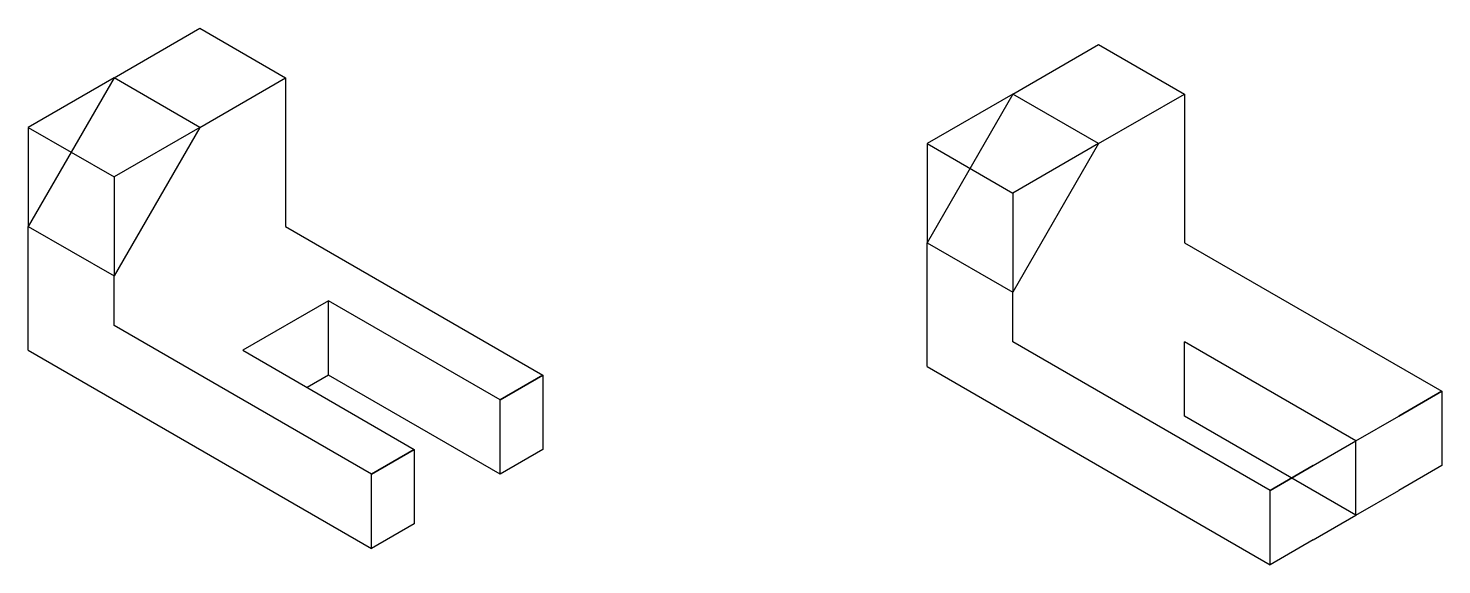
# Model space of a CAD drawing. Header units: millimetres. Extents: x 200 to 771, y 113 to 330.
import ezdxf

# ---------------------------------------------------------------- set-up
doc = ezdxf.new("R2010")
doc.units = ezdxf.units.MM
doc.layers.add('nematomos', color=3, linetype='Continuous')

msp = doc.modelspace()

# ---------------------------------------------------------------- linework, layer by layer
at = {"layer": 'Defpoints'}
for p, q in [((234.64, 310), (269.28, 330)), ((269.28, 330), (303.92, 310)), ((597.59, 303.45), (632.23, 323.45)), ((632.23, 323.45), (666.88, 303.45)), ((234.64, 310), (200, 250)), ((269.28, 290), (234.64, 310)), ((269.28, 290), (303.92, 310)), ((303.92, 310), (303.92, 250)), ((597.59, 303.45), (562.95, 243.45)), ((632.23, 283.45), (597.59, 303.45)), ((632.23, 283.45), (666.88, 303.45)), ((666.88, 303.45), (666.88, 243.45)), ((269.28, 290), (234.64, 230)), ((632.23, 283.45), (597.59, 223.45)), ((200, 200), (200, 250)), ((200, 250), (234.64, 230)), ((303.92, 250), (407.85, 190)), ((562.95, 193.45), (562.95, 243.45)), ((562.95, 243.45), (597.59, 223.45)), ((666.88, 243.45), (770.8, 183.45)), ((234.64, 210), (234.64, 230)), ((597.59, 203.45), (597.59, 223.45)), ((321.24, 220), (286.6, 200)), ((390.53, 180), (321.24, 220)), ((321.24, 190), (321.24, 220)), ((338.56, 150), (234.64, 210)), ((200, 200), (338.56, 120)), ((286.6, 200), (355.88, 160)), ((701.52, 143.45), (597.59, 203.45)), ((666.88, 203.45), (666.88, 203.45)), ((736.16, 163.45), (666.88, 203.45)), ((736.16, 163.45), (666.88, 203.45)), ((666.88, 203.45), (666.88, 203.45)), ((321.24, 190), (312.58, 185)), ((390.53, 150), (321.24, 190)), ((390.53, 180), (407.85, 190)), ((407.85, 190), (390.53, 180)), ((407.85, 190), (407.85, 160)), ((562.95, 193.45), (701.52, 113.45)), ((753.48, 173.45), (770.8, 183.45)), ((770.8, 183.45), (753.48, 173.45)), ((770.8, 183.45), (770.8, 153.45)), ((390.53, 150), (390.53, 180)), ((736.16, 163.45), (753.48, 173.45)), ((355.88, 160), (338.56, 150)), ((338.56, 150), (355.88, 160)), ((355.88, 160), (355.88, 130)), ((407.85, 160), (390.53, 150)), ((718.84, 153.45), (736.16, 163.45)), ((736.16, 133.45), (736.16, 163.45)), ((736.16, 133.45), (736.16, 163.45)), ((338.56, 120), (338.56, 150)), ((718.84, 153.45), (701.52, 143.45)), ((701.52, 143.45), (718.84, 153.45)), ((770.8, 153.45), (753.48, 143.45)), ((701.52, 113.45), (701.52, 143.45)), ((736.16, 133.45), (753.48, 143.45)), ((718.84, 123.45), (736.16, 133.45)), ((718.84, 123.45), (736.16, 133.45)), ((355.88, 130), (338.56, 120)), ((718.84, 123.45), (701.52, 113.45))]:
    msp.add_line(p, q, dxfattribs=at)
msp.add_point((736.16, 163.45), dxfattribs=at)
msp.add_point((736.16, 163.45), dxfattribs=at)
at = {"layer": 'nematomos'}
for p, q in [((234.64, 310), (200, 290)), ((597.59, 303.45), (562.95, 283.45)), ((200, 290), (200, 250)), ((200, 290), (234.64, 270)), ((269.28, 290), (234.64, 270)), ((562.95, 283.45), (562.95, 243.45)), ((562.95, 283.45), (597.59, 263.45)), ((632.23, 283.45), (597.59, 263.45)), ((234.64, 270), (234.64, 230)), ((597.59, 263.45), (597.59, 223.45)), ((666.88, 173.45), (666.88, 203.45)), ((666.88, 173.45), (666.88, 203.45)), ((666.88, 173.45), (666.88, 173.45)), ((736.16, 133.45), (666.88, 173.45)), ((736.16, 133.45), (666.88, 173.45))]:
    msp.add_line(p, q, dxfattribs=at)

doc.saveas('drawing.dxf')
